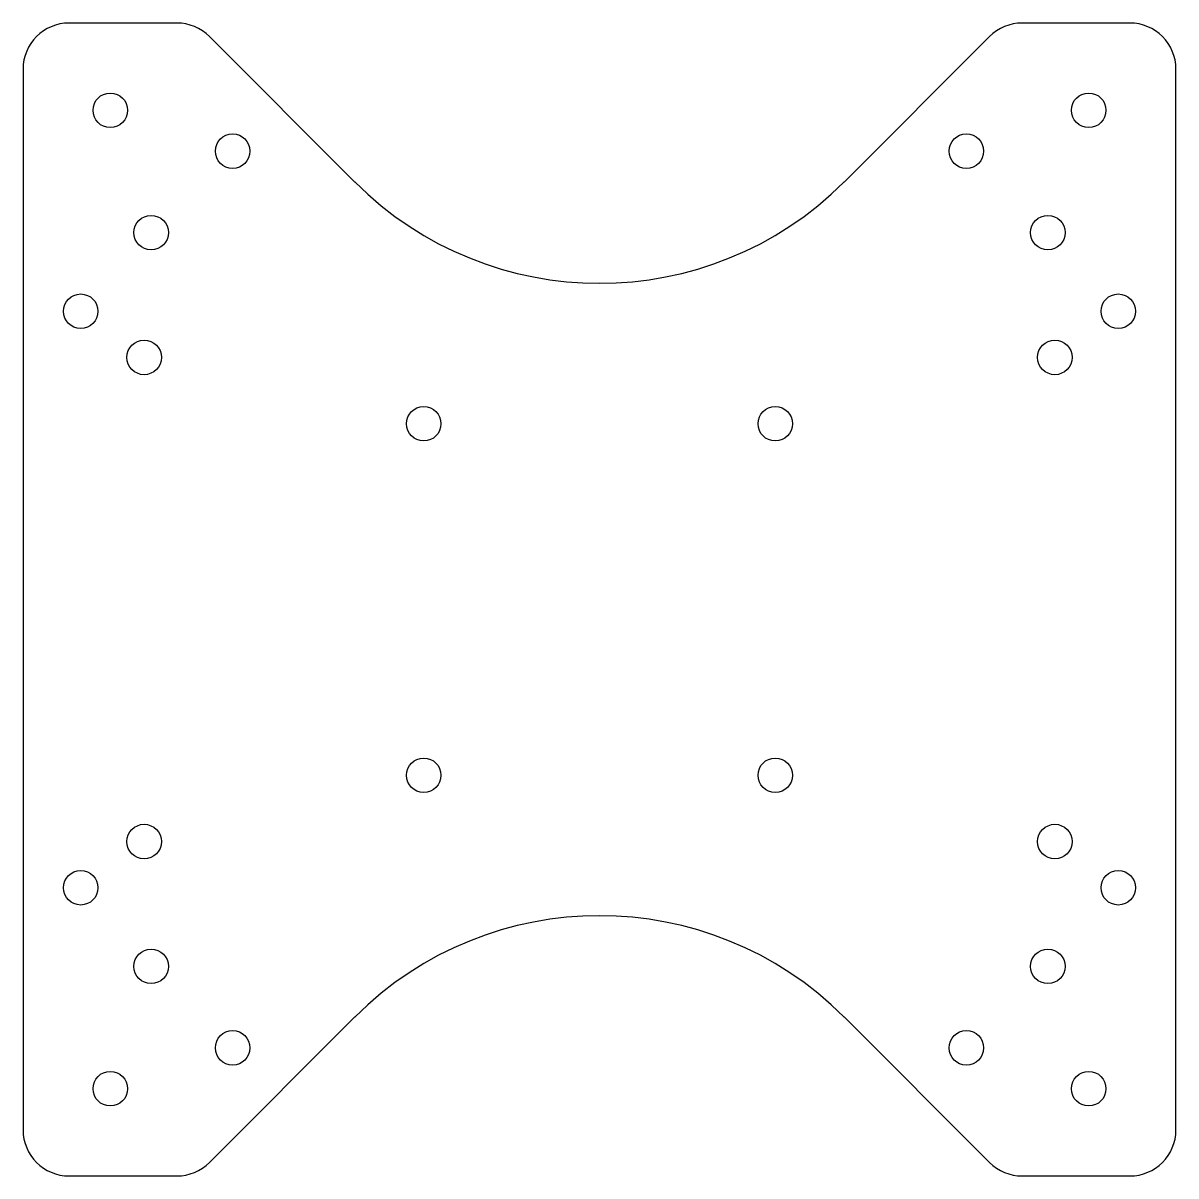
# Model space of a CAD drawing. Header units: millimetres. Extents: x -50 to 50, y -50 to 50.
import ezdxf

# ---------------------------------------------------------------- set-up
doc = ezdxf.new("R2010")
doc.units = ezdxf.units.MM

msp = doc.modelspace()

# ---------------------------------------------------------------- linework, layer by layer
at = {"color": 7, "linetype": 'Continuous', "lineweight": 25}
for p, q in [((-36.66, 50), (-46, 50)), ((46, 50), (36.66, 50)), ((-21.21, 36.21), (-33.83, 48.83)), ((33.83, 48.83), (21.21, 36.21)), ((-50, 46), (-50, -46)), ((50, -46), (50, 46)), ((-33.83, -48.83), (-21.21, -36.21)), ((21.21, -36.21), (33.83, -48.83)), ((-46, -50), (-36.66, -50)), ((36.66, -50), (46, -50))]:
    msp.add_line(p, q, dxfattribs=at)
for centre in [(-42.43, 42.43), (42.43, 42.43), (-31.82, 38.89), (31.82, 38.89), (-38.89, 31.82), (38.89, 31.82), (-45, 25), (45, 25), (-39.5, 21), (39.5, 21), (-15.25, 15.25), (15.25, 15.25), (-15.25, -15.25), (15.25, -15.25), (-39.5, -21), (39.5, -21), (-45, -25), (45, -25), (-38.89, -31.82), (38.89, -31.82), (-31.82, -38.89), (31.82, -38.89), (-42.43, -42.43), (42.43, -42.43)]:
    msp.add_circle(centre, 1.5, dxfattribs=at)
for centre, radius, start, end in [((-46, 46), 4, 90, 180), ((-36.66, 46), 4, 45, 90), ((36.66, 46), 4, 90, 135), ((46, 46), 4, 0, 90), ((0, 57.43), 30, 225, 315), ((0, -57.43), 30, 45, 135), ((-46, -46), 4, 180, 270), ((46, -46), 4, 270, 0), ((-36.66, -46), 4, 270, 315), ((36.66, -46), 4, 225, 270)]:
    msp.add_arc(centre, radius, start, end, dxfattribs=at)

doc.saveas('drawing.dxf')
